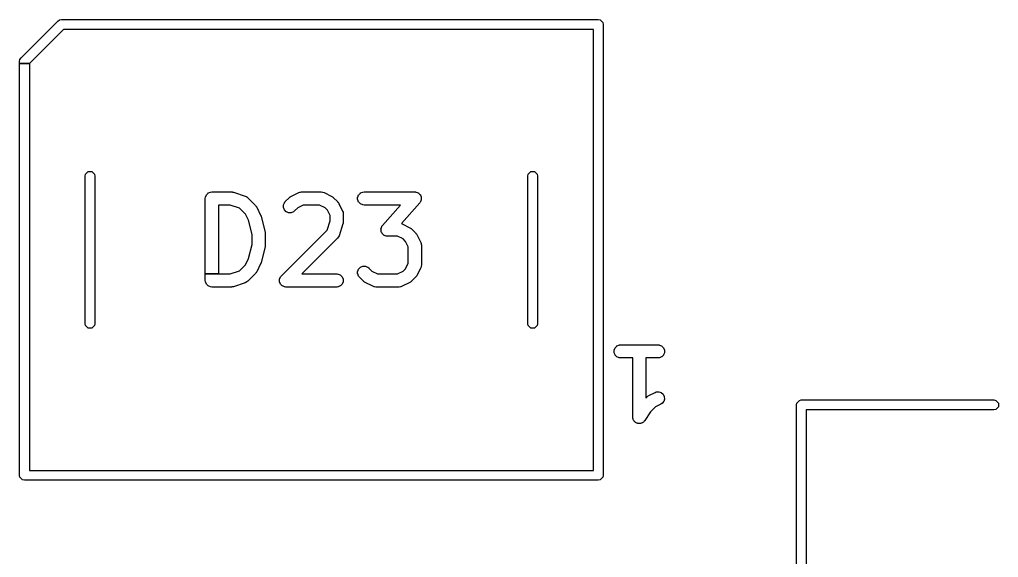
# Model space of a CAD drawing. Header units: millimetres. Extents: x 73 to 173, y -160 to -92.
# Drawn here: x 97.4 to 109.34, y -113.76 to -107.2 of the extents above; entities that cross this region are included whole.
import ezdxf

# ---------------------------------------------------------------- set-up
doc = ezdxf.new("R2010")
doc.units = ezdxf.units.MM
doc.layers.add('F.Silkscreen', color=41, linetype='CONTINUOUS', true_color=0xf2eda1)

msp = doc.modelspace()

# ---------------------------------------------------------------- linework, layer by layer
at = {"layer": 'F.Silkscreen', "linetype": 'CONTINUOUS'}
for p, q in [((97.416574, -107.671574), (97.866574, -107.221574)), ((97.866574, -107.221574), (97.886039, -107.208567)), ((97.886039, -107.208567), (97.909, -107.204)), ((97.909, -107.204), (104.459, -107.204)), ((104.459, -107.204), (104.481961, -107.208567)), ((104.481961, -107.208567), (104.514433, -107.241039)), ((97.933852, -107.324), (97.519, -107.738852)), ((104.399, -107.324), (97.933852, -107.324)), ((104.399, -112.704), (104.399, -107.324)), ((104.514433, -107.241039), (104.519, -107.264)), ((104.519, -107.264), (104.519, -112.764)), ((97.399, -107.714), (97.403567, -107.691039)), ((97.399, -107.738852), (97.399, -107.714)), ((97.403567, -107.691039), (97.416574, -107.671574)), ((97.399, -112.764), (97.399, -107.738852)), ((97.399, -107.738852), (97.519, -107.738852)), ((97.519, -107.738852), (97.399, -107.738852)), ((97.519, -107.738852), (97.519, -112.704)), ((98.199, -109.114), (98.203567, -109.091039)), ((98.199, -110.914), (98.199, -109.114)), ((98.203567, -109.091039), (98.236039, -109.058567)), ((98.236039, -109.058567), (98.281961, -109.058567)), ((98.281961, -109.058567), (98.314433, -109.091039)), ((98.314433, -109.091039), (98.319, -109.114)), ((98.319, -109.114), (98.319, -110.914)), ((103.599, -109.114), (103.603567, -109.091039)), ((103.599, -110.914), (103.599, -109.114)), ((103.603567, -109.091039), (103.636039, -109.058567)), ((103.636039, -109.058567), (103.681961, -109.058567)), ((103.681961, -109.058567), (103.714433, -109.091039)), ((103.714433, -109.091039), (103.719, -109.114)), ((103.719, -109.114), (103.719, -110.914)), ((99.664714, -109.385992), (99.664738, -109.385502)), ((99.664714, -110.305992), (99.664714, -109.385992)), ((99.664738, -109.385502), (99.666179, -109.37087)), ((99.666179, -109.37087), (99.666536, -109.369447)), ((99.666536, -109.369447), (99.677735, -109.342411)), ((99.677735, -109.342411), (99.678818, -109.340788)), ((99.678818, -109.340788), (99.69951, -109.320096)), ((99.69951, -109.320096), (99.701133, -109.319013)), ((99.701133, -109.319013), (99.728169, -109.307814)), ((99.728169, -109.307814), (99.729592, -109.307457)), ((99.729592, -109.307457), (99.744224, -109.306016)), ((99.744224, -109.306016), (99.744714, -109.305992)), ((99.744714, -109.305992), (99.982809, -109.305992)), ((99.982809, -109.305992), (99.983299, -109.306016)), ((99.983299, -109.306016), (99.990285, -109.306703)), ((99.990285, -109.306703), (99.991835, -109.306594)), ((99.991835, -109.306594), (99.993297, -109.306705)), ((99.993297, -109.306705), (99.995589, -109.307225)), ((99.995589, -109.307225), (99.997932, -109.307457)), ((99.997932, -109.307457), (99.999354, -109.307813)), ((99.999354, -109.307813), (100.000798, -109.30841)), ((100.000798, -109.30841), (100.007635, -109.309966)), ((100.007635, -109.309966), (100.008107, -109.310098)), ((100.008107, -109.310098), (100.150964, -109.357717)), ((100.150964, -109.357717), (100.151421, -109.357894)), ((100.151421, -109.357894), (100.164846, -109.363888)), ((100.164846, -109.363888), (100.166084, -109.364677)), ((100.166084, -109.364677), (100.167505, -109.36591)), ((100.167505, -109.36591), (100.169248, -109.366632)), ((100.169248, -109.366632), (100.170506, -109.367386)), ((100.170506, -109.367386), (100.181871, -109.376713)), ((100.181871, -109.376713), (100.182235, -109.377042)), ((100.182235, -109.377042), (100.277473, -109.47228)), ((100.640526, -109.424661), (100.688145, -109.377042)), ((100.688145, -109.377042), (100.688509, -109.376713)), ((100.688509, -109.376713), (100.693932, -109.372261)), ((100.693932, -109.372261), (100.694954, -109.371084)), ((100.694954, -109.371084), (100.696066, -109.37013)), ((100.696066, -109.37013), (100.698058, -109.368875)), ((100.698058, -109.368875), (100.699874, -109.367386)), ((100.699874, -109.367386), (100.70113, -109.366633)), ((100.70113, -109.366633), (100.702564, -109.366037)), ((100.702564, -109.366037), (100.70851, -109.362297)), ((100.70851, -109.362297), (100.708937, -109.362057)), ((100.708937, -109.362057), (100.804175, -109.314438)), ((100.804175, -109.314438), (100.804624, -109.31424)), ((100.804624, -109.31424), (100.818355, -109.308985)), ((100.818355, -109.308985), (100.819786, -109.308668)), ((100.819786, -109.308668), (100.821666, -109.308533)), ((100.821666, -109.308533), (100.823408, -109.307813)), ((100.823408, -109.307813), (100.82483, -109.307457)), ((100.82483, -109.307457), (100.839462, -109.306016)), ((100.839462, -109.306016), (100.839952, -109.305992)), ((100.839952, -109.305992), (101.078047, -109.305992)), ((101.078047, -109.305992), (101.078537, -109.306016)), ((101.078537, -109.306016), (101.093169, -109.307457)), ((101.093169, -109.307457), (101.094592, -109.307814)), ((101.094592, -109.307814), (101.096331, -109.308534)), ((101.096331, -109.308534), (101.09821, -109.308668)), ((101.09821, -109.308668), (101.099643, -109.308985)), ((101.099643, -109.308985), (101.113375, -109.31424)), ((101.113375, -109.31424), (101.113824, -109.314438)), ((101.113824, -109.314438), (101.209062, -109.362057)), ((101.209062, -109.362057), (101.209489, -109.362297)), ((101.209489, -109.362297), (101.21543, -109.366035)), ((101.21543, -109.366035), (101.216868, -109.366632)), ((101.216868, -109.366632), (101.218126, -109.367387)), ((101.218126, -109.367387), (101.219936, -109.368873)), ((101.219936, -109.368873), (101.221932, -109.370129)), ((101.221932, -109.370129), (101.223047, -109.371085)), ((101.223047, -109.371085), (101.22407, -109.372265)), ((101.22407, -109.372265), (101.22949, -109.376713)), ((101.22949, -109.376713), (101.229854, -109.377042)), ((101.229854, -109.377042), (101.277473, -109.424661)), ((101.523298, -109.37136), (101.523679, -109.369447)), ((101.523298, -109.400624), (101.523298, -109.37136)), ((101.523679, -109.369447), (101.534878, -109.342411)), ((101.534878, -109.342411), (101.535961, -109.340788)), ((101.535961, -109.340788), (101.556653, -109.320096)), ((101.556653, -109.320096), (101.558276, -109.319013)), ((101.558276, -109.319013), (101.585312, -109.307814)), ((101.585312, -109.307814), (101.586735, -109.307457)), ((101.586735, -109.307457), (101.601367, -109.306016)), ((101.601367, -109.306016), (101.601857, -109.305992)), ((101.601857, -109.305992), (102.220904, -109.305992)), ((102.220904, -109.305992), (102.221394, -109.306016)), ((102.221394, -109.306016), (102.228721, -109.306737)), ((102.228721, -109.306737), (102.230278, -109.306634)), ((102.230278, -109.306634), (102.232211, -109.306886)), ((102.232211, -109.306886), (102.233025, -109.307161)), ((102.233025, -109.307161), (102.236026, -109.307457)), ((102.236026, -109.307457), (102.237449, -109.307814)), ((102.237449, -109.307814), (102.24855, -109.312412)), ((102.24855, -109.312412), (102.259933, -109.316262)), ((102.259933, -109.316262), (102.261622, -109.317234)), ((102.261622, -109.317234), (102.262907, -109.318358)), ((102.262907, -109.318358), (102.264487, -109.319013)), ((102.264487, -109.319013), (102.266108, -109.320096)), ((102.266108, -109.320096), (102.274609, -109.328597)), ((102.274609, -109.328597), (102.283647, -109.336505)), ((102.283647, -109.336505), (102.284837, -109.338052)), ((102.284837, -109.338052), (102.285593, -109.339581)), ((102.285593, -109.339581), (102.2868, -109.340788)), ((102.2868, -109.340788), (102.287883, -109.342411)), ((102.287883, -109.342411), (102.292476, -109.353501)), ((102.292476, -109.353501), (102.297809, -109.364284)), ((102.297809, -109.364284), (102.298316, -109.366168)), ((102.298316, -109.366168), (102.298429, -109.367871)), ((102.298429, -109.367871), (102.299082, -109.369447)), ((102.299082, -109.369447), (102.299463, -109.37136)), ((102.299463, -109.37136), (102.299463, -109.383377)), ((102.299463, -109.383377), (102.300262, -109.395366)), ((99.969829, -109.465992), (99.824714, -109.465992)), ((99.824714, -109.465992), (99.824714, -110.305992)), ((100.082449, -109.503532), (99.969829, -109.465992)), ((100.155156, -109.576239), (100.082449, -109.503532)), ((100.277473, -109.47228), (100.277802, -109.472644)), ((100.277802, -109.472644), (100.282254, -109.478068)), ((100.282254, -109.478068), (100.283431, -109.479089)), ((100.283431, -109.479089), (100.284385, -109.480201)), ((100.284385, -109.480201), (100.285636, -109.482188)), ((100.285636, -109.482188), (100.28713, -109.484009)), ((100.28713, -109.484009), (100.287885, -109.485269)), ((100.287885, -109.485269), (100.288481, -109.486709)), ((100.288481, -109.486709), (100.292217, -109.492644)), ((100.292217, -109.492644), (100.292458, -109.493072)), ((100.292458, -109.493072), (100.340077, -109.58831)), ((100.618536, -109.466599), (100.618917, -109.464686)), ((100.618536, -109.495861), (100.618536, -109.466599)), ((100.618917, -109.497774), (100.618536, -109.495861)), ((100.618917, -109.464686), (100.630116, -109.437649)), ((100.630116, -109.524811), (100.618917, -109.497774)), ((100.630116, -109.437649), (100.63087, -109.43639)), ((100.63087, -109.43639), (100.640197, -109.425025)), ((100.640197, -109.425025), (100.640526, -109.424661)), ((100.792105, -109.499358), (100.753664, -109.537799)), ((100.858837, -109.465992), (100.792105, -109.499358)), ((101.059162, -109.465992), (100.858837, -109.465992)), ((101.125894, -109.499358), (101.059162, -109.465992)), ((101.155157, -109.528621), (101.125894, -109.499358)), ((101.277473, -109.424661), (101.277802, -109.425025)), ((101.277802, -109.425025), (101.282251, -109.430447)), ((101.282251, -109.430447), (101.28343, -109.431469)), ((101.28343, -109.431469), (101.284386, -109.432584)), ((101.284386, -109.432584), (101.285638, -109.434574)), ((101.285638, -109.434574), (101.287128, -109.436389)), ((101.287128, -109.436389), (101.287883, -109.437648)), ((101.287883, -109.437648), (101.288477, -109.439082)), ((101.288477, -109.439082), (101.292218, -109.445026)), ((101.292218, -109.445026), (101.292458, -109.445453)), ((101.292458, -109.445453), (101.340077, -109.540691)), ((101.523679, -109.402537), (101.523298, -109.400624)), ((101.534878, -109.429573), (101.523679, -109.402537)), ((101.535961, -109.431196), (101.534878, -109.429573)), ((101.556653, -109.451888), (101.535961, -109.431196)), ((101.558276, -109.452971), (101.556653, -109.451888)), ((101.585312, -109.46417), (101.558276, -109.452971)), ((101.586735, -109.464527), (101.585312, -109.46417)), ((101.601367, -109.465968), (101.586735, -109.464527)), ((101.601857, -109.465992), (101.601367, -109.465968)), ((102.044603, -109.465992), (101.601857, -109.465992)), ((101.827365, -109.714263), (102.044603, -109.465992)), ((102.28111, -109.438673), (102.058938, -109.692582)), ((102.281415, -109.438288), (102.28111, -109.438673)), ((102.285697, -109.432296), (102.281415, -109.438288)), ((102.286798, -109.431197), (102.285697, -109.432296)), ((102.287884, -109.429572), (102.286798, -109.431197)), ((102.288213, -109.428776), (102.287884, -109.429572)), ((102.289965, -109.426327), (102.288213, -109.428776)), ((102.290635, -109.42502), (102.289965, -109.426327)), ((102.294484, -109.413635), (102.290635, -109.42502)), ((102.299082, -109.402538), (102.294484, -109.413635)), ((102.299463, -109.400624), (102.299082, -109.402538)), ((102.300009, -109.3973), (102.299463, -109.398914)), ((102.299463, -109.398914), (102.299463, -109.400624)), ((102.300262, -109.395366), (102.300009, -109.3973)), ((100.193039, -109.652005), (100.155156, -109.576239)), ((100.340077, -109.58831), (100.340275, -109.588759)), ((100.340275, -109.588759), (100.340499, -109.589345)), ((100.340499, -109.589345), (100.341046, -109.590369)), ((100.341046, -109.590369), (100.343221, -109.596458)), ((100.343221, -109.596458), (100.34553, -109.60249)), ((100.34553, -109.60249), (100.345781, -109.603623)), ((100.345781, -109.603623), (100.345992, -109.604214)), ((100.345992, -109.604214), (100.346135, -109.604684)), ((100.346135, -109.604684), (100.393754, -109.79516)), ((100.631199, -109.526434), (100.630116, -109.524811)), ((100.651891, -109.547126), (100.631199, -109.526434)), ((100.653514, -109.548209), (100.651891, -109.547126)), ((100.680551, -109.559408), (100.653514, -109.548209)), ((100.682464, -109.559789), (100.680551, -109.559408)), ((100.711726, -109.559789), (100.682464, -109.559789)), ((100.713639, -109.559408), (100.711726, -109.559789)), ((100.740676, -109.548209), (100.713639, -109.559408)), ((100.741935, -109.547455), (100.740676, -109.548209)), ((100.7533, -109.538128), (100.741935, -109.547455)), ((100.753664, -109.537799), (100.7533, -109.538128)), ((101.188523, -109.595353), (101.155157, -109.528621)), ((101.188523, -109.658725), (101.188523, -109.595353)), ((101.340077, -109.540691), (101.340275, -109.54114)), ((101.340275, -109.54114), (101.34553, -109.554871)), ((101.34553, -109.554871), (101.345847, -109.556304)), ((101.345847, -109.556304), (101.34598, -109.558183)), ((101.34598, -109.558183), (101.346701, -109.559923)), ((101.346701, -109.559923), (101.347058, -109.561346)), ((101.347058, -109.561346), (101.348499, -109.575978)), ((101.348499, -109.575978), (101.348523, -109.576468)), ((101.348523, -109.576468), (101.348523, -109.671706)), ((100.236142, -109.824414), (100.193039, -109.652005)), ((101.150982, -109.771345), (101.188523, -109.658725)), ((101.344417, -109.697005), (101.296798, -109.839861)), ((101.34455, -109.696532), (101.344417, -109.697005)), ((101.346104, -109.689692), (101.34455, -109.696532)), ((101.346701, -109.688254), (101.346104, -109.689692)), ((101.347058, -109.686827), (101.346701, -109.688254)), ((101.347288, -109.684483), (101.347058, -109.686827)), ((101.347809, -109.682196), (101.347288, -109.684483)), ((101.347921, -109.680731), (101.347809, -109.682196)), ((101.348499, -109.672196), (101.34781, -109.679181)), ((101.34781, -109.679181), (101.347921, -109.680731)), ((101.348523, -109.671706), (101.348499, -109.672196)), ((101.809393, -109.750399), (101.813991, -109.739296)), ((101.813991, -109.739296), (101.817841, -109.727915)), ((101.817841, -109.727915), (101.818509, -109.72661)), ((101.818509, -109.72661), (101.820263, -109.724155)), ((101.820263, -109.724155), (101.820593, -109.72336)), ((101.820593, -109.72336), (101.821674, -109.721742)), ((101.821674, -109.721742), (101.822779, -109.720635)), ((101.822779, -109.720635), (101.827061, -109.714648)), ((101.827061, -109.714648), (101.827365, -109.714263)), ((102.058938, -109.692582), (102.065756, -109.695192)), ((102.065756, -109.695192), (102.066205, -109.69539)), ((102.066205, -109.69539), (102.161443, -109.743009)), ((102.161443, -109.743009), (102.16187, -109.743249)), ((102.16187, -109.743249), (102.167811, -109.746987)), ((100.236142, -109.947568), (100.236142, -109.824414)), ((100.393754, -109.79516), (100.393849, -109.795642)), ((100.393849, -109.795642), (100.394133, -109.797565)), ((100.394133, -109.797565), (100.394321, -109.798019)), ((100.394321, -109.798019), (100.394677, -109.799442)), ((100.394677, -109.799442), (100.395207, -109.804833)), ((100.395207, -109.804833), (100.395999, -109.810185)), ((100.395998, -109.811655), (100.395926, -109.812132)), ((100.395926, -109.812132), (100.396118, -109.814072)), ((100.395999, -109.810185), (100.395998, -109.811655)), ((100.396118, -109.814072), (100.396142, -109.814563)), ((100.396142, -109.814563), (100.396142, -109.95742)), ((100.592907, -110.329423), (101.150982, -109.771345)), ((101.28713, -109.859403), (101.277802, -109.870768)), ((101.287885, -109.858143), (101.28713, -109.859403)), ((101.288605, -109.856402), (101.287885, -109.858143)), ((101.289837, -109.854983), (101.288605, -109.856402)), ((101.290627, -109.853744), (101.289837, -109.854983)), ((101.296621, -109.840318), (101.290627, -109.853744)), ((101.296798, -109.839861), (101.296621, -109.840318)), ((101.808213, -109.757571), (101.808465, -109.755637)), ((101.809012, -109.769558), (101.808213, -109.757571)), ((101.808465, -109.755637), (101.809012, -109.754018)), ((101.809012, -109.752312), (101.809393, -109.750399)), ((101.809012, -109.754018), (101.809012, -109.752312)), ((101.809012, -109.781576), (101.809012, -109.769558)), ((101.809392, -109.783488), (101.809012, -109.781576)), ((101.810044, -109.785065), (101.809392, -109.783488)), ((101.810159, -109.78677), (101.810044, -109.785065)), ((101.810666, -109.788652), (101.810159, -109.78677)), ((101.815994, -109.799428), (101.810666, -109.788652)), ((101.820592, -109.810526), (101.815994, -109.799428)), ((101.821675, -109.812148), (101.820592, -109.810526)), ((101.82288, -109.813353), (101.821675, -109.812148)), ((101.823638, -109.814885), (101.82288, -109.813353)), ((101.824828, -109.816431), (101.823638, -109.814885)), ((101.833864, -109.824337), (101.824828, -109.816431)), ((101.842367, -109.83284), (101.833864, -109.824337)), ((101.843989, -109.833923), (101.842367, -109.83284)), ((101.845564, -109.834575), (101.843989, -109.833923)), ((101.846852, -109.835702), (101.845564, -109.834575)), ((101.848542, -109.836675), (101.846852, -109.835702)), ((101.859931, -109.840526), (101.848542, -109.836675)), ((101.871025, -109.845122), (101.859931, -109.840526)), ((101.87245, -109.845479), (101.871025, -109.845122)), ((101.875449, -109.845773), (101.87245, -109.845479)), ((101.876262, -109.846049), (101.875449, -109.845773)), ((101.8782, -109.846302), (101.876262, -109.846049)), ((101.879753, -109.846197), (101.8782, -109.846302)), ((101.88708, -109.84692), (101.879753, -109.846197)), ((101.887571, -109.846944), (101.88708, -109.84692)), ((102.011543, -109.846944), (101.887571, -109.846944)), ((102.078275, -109.88031), (102.011543, -109.846944)), ((102.167811, -109.746987), (102.169249, -109.747584)), ((102.169249, -109.747584), (102.170507, -109.748339)), ((102.170507, -109.748339), (102.172317, -109.749825)), ((102.172317, -109.749825), (102.174313, -109.751081)), ((102.174313, -109.751081), (102.175428, -109.752037)), ((102.175428, -109.752037), (102.176451, -109.753217)), ((102.176451, -109.753217), (102.181871, -109.757665)), ((102.181871, -109.757665), (102.182235, -109.757994)), ((102.182235, -109.757994), (102.229854, -109.805613)), ((102.229854, -109.805613), (102.230183, -109.805977)), ((102.230183, -109.805977), (102.234632, -109.811399)), ((102.234632, -109.811399), (102.235811, -109.812421)), ((102.235811, -109.812421), (102.236767, -109.813536)), ((102.236767, -109.813536), (102.238019, -109.815526)), ((102.238019, -109.815526), (102.239509, -109.817341)), ((102.239509, -109.817341), (102.240264, -109.8186)), ((102.240264, -109.8186), (102.240858, -109.820034)), ((102.240858, -109.820034), (102.244599, -109.825978)), ((102.244599, -109.825978), (102.244839, -109.826405)), ((102.244839, -109.826405), (102.292458, -109.921643)), ((100.193039, -110.119976), (100.236142, -109.947568)), ((100.393754, -109.976823), (100.346135, -110.167299)), ((100.393849, -109.976341), (100.393754, -109.976823)), ((100.394133, -109.974416), (100.393849, -109.976341)), ((100.39432, -109.973966), (100.394133, -109.974416)), ((100.394677, -109.972541), (100.39432, -109.973966)), ((100.395207, -109.967148), (100.394677, -109.972541)), ((100.395999, -109.961798), (100.395207, -109.967148)), ((100.396118, -109.957911), (100.395926, -109.95985)), ((100.395926, -109.95985), (100.395998, -109.960329)), ((100.395998, -109.960329), (100.395999, -109.961798)), ((100.396142, -109.95742), (100.396118, -109.957911)), ((101.277473, -109.871132), (100.842614, -110.305992)), ((101.277802, -109.870768), (101.277473, -109.871132)), ((102.107538, -109.909573), (102.078275, -109.88031)), ((102.140904, -109.976305), (102.107538, -109.909573)), ((102.140904, -110.176629), (102.140904, -109.976305)), ((102.292458, -109.921643), (102.292656, -109.922092)), ((102.292656, -109.922092), (102.297911, -109.935823)), ((102.297911, -109.935823), (102.298228, -109.937256)), ((102.298228, -109.937256), (102.298361, -109.939135)), ((102.298361, -109.939135), (102.299082, -109.940875)), ((102.299082, -109.940875), (102.299439, -109.942298)), ((102.299439, -109.942298), (102.30088, -109.95693)), ((102.30088, -109.95693), (102.300904, -109.95742)), ((102.300904, -109.95742), (102.300904, -110.195515)), ((100.082448, -110.268451), (100.155156, -110.195743)), ((100.155156, -110.195743), (100.193039, -110.119976)), ((100.340077, -110.183673), (100.292458, -110.278911)), ((100.340275, -110.183222), (100.340077, -110.183673)), ((100.340498, -110.182637), (100.340275, -110.183222)), ((100.341046, -110.181614), (100.340498, -110.182637)), ((100.343216, -110.175538), (100.341046, -110.181614)), ((100.34553, -110.169494), (100.343216, -110.175538)), ((100.34578, -110.168361), (100.34553, -110.169494)), ((100.345992, -110.16777), (100.34578, -110.168361)), ((100.346135, -110.167299), (100.345992, -110.16777)), ((101.558277, -110.223773), (101.585313, -110.212575)), ((101.585313, -110.212575), (101.587226, -110.212194)), ((101.587226, -110.212194), (101.616489, -110.212194)), ((101.616489, -110.212194), (101.618402, -110.212575)), ((101.618402, -110.212575), (101.645438, -110.223774)), ((102.107536, -110.243364), (102.140904, -110.176629)), ((102.297911, -110.217112), (102.292656, -110.230843)), ((102.298228, -110.215679), (102.297911, -110.217112)), ((102.298361, -110.213799), (102.298228, -110.215679)), ((102.299082, -110.212061), (102.298361, -110.213799)), ((102.299439, -110.210637), (102.299082, -110.212061)), ((102.30088, -110.196005), (102.299439, -110.210637)), ((102.300904, -110.195515), (102.30088, -110.196005)), ((99.664714, -110.385992), (99.664714, -110.305992)), ((99.664714, -110.305992), (99.824714, -110.305992)), ((99.824714, -110.305992), (99.664714, -110.305992)), ((99.824714, -110.305992), (99.969829, -110.305992)), ((99.969829, -110.305992), (100.082448, -110.268451)), ((100.277474, -110.299702), (100.182235, -110.394942)), ((100.277803, -110.299338), (100.277474, -110.299702)), ((100.28225, -110.293917), (100.277803, -110.299338)), ((100.283428, -110.292897), (100.28225, -110.293917)), ((100.284386, -110.29178), (100.283428, -110.292897)), ((100.285637, -110.289789), (100.284386, -110.29178)), ((100.287129, -110.287974), (100.285637, -110.289789)), ((100.287885, -110.286712), (100.287129, -110.287974)), ((100.288478, -110.285276), (100.287885, -110.286712)), ((100.292217, -110.279339), (100.288478, -110.285276)), ((100.292458, -110.278911), (100.292217, -110.279339)), ((100.571298, -110.369447), (100.582497, -110.342411)), ((100.582497, -110.342411), (100.583251, -110.341152)), ((100.583251, -110.341152), (100.592578, -110.329787)), ((100.592578, -110.329787), (100.592907, -110.329423)), ((100.842614, -110.305992), (101.268523, -110.305992)), ((101.268523, -110.305992), (101.269013, -110.306016)), ((101.269013, -110.306016), (101.283645, -110.307457)), ((101.283645, -110.307457), (101.285068, -110.307814)), ((101.285068, -110.307814), (101.312104, -110.319013)), ((101.312104, -110.319013), (101.313727, -110.320096)), ((101.313727, -110.320096), (101.334419, -110.340788)), ((101.334419, -110.340788), (101.335502, -110.342411)), ((101.335502, -110.342411), (101.346701, -110.369447)), ((101.523298, -110.276121), (101.523679, -110.274208)), ((101.523298, -110.305384), (101.523298, -110.276121)), ((101.523679, -110.307297), (101.523298, -110.305384)), ((101.523679, -110.274208), (101.534878, -110.247172)), ((101.534877, -110.334333), (101.523679, -110.307297)), ((101.535631, -110.335592), (101.534877, -110.334333)), ((101.534878, -110.247172), (101.535961, -110.245549)), ((101.544958, -110.346957), (101.535631, -110.335592)), ((101.535961, -110.245549), (101.556654, -110.224856)), ((101.556654, -110.224856), (101.558277, -110.223773)), ((101.645438, -110.223774), (101.646697, -110.224528)), ((101.646697, -110.224528), (101.658063, -110.233856)), ((101.658063, -110.233856), (101.658427, -110.234186)), ((101.658427, -110.234186), (101.696865, -110.272625)), ((101.696865, -110.272625), (101.763599, -110.305992)), ((101.763599, -110.305992), (102.011543, -110.305992)), ((102.011543, -110.305992), (102.078275, -110.272625)), ((102.078275, -110.272625), (102.107536, -110.243364)), ((102.234631, -110.341536), (102.230183, -110.346958)), ((102.235809, -110.340516), (102.234631, -110.341536)), ((102.236767, -110.339399), (102.235809, -110.340516)), ((102.238018, -110.337408), (102.236767, -110.339399)), ((102.23951, -110.335593), (102.238018, -110.337408)), ((102.240266, -110.334331), (102.23951, -110.335593)), ((102.240859, -110.332895), (102.240266, -110.334331)), ((102.244598, -110.326958), (102.240859, -110.332895)), ((102.244839, -110.32653), (102.244598, -110.326958)), ((102.292458, -110.231292), (102.244839, -110.32653)), ((102.292656, -110.230843), (102.292458, -110.231292)), ((99.664738, -110.386482), (99.664714, -110.385992)), ((99.666179, -110.401114), (99.664738, -110.386482)), ((99.666536, -110.402537), (99.666179, -110.401114)), ((99.677735, -110.429573), (99.666536, -110.402537)), ((99.678818, -110.431196), (99.677735, -110.429573)), ((99.69951, -110.451888), (99.678818, -110.431196)), ((99.701133, -110.452971), (99.69951, -110.451888)), ((99.728169, -110.46417), (99.701133, -110.452971)), ((100.008107, -110.461886), (100.007634, -110.462019)), ((100.150964, -110.414267), (100.008107, -110.461886)), ((100.151421, -110.41409), (100.150964, -110.414267)), ((100.164846, -110.408096), (100.151421, -110.41409)), ((100.166085, -110.407306), (100.164846, -110.408096)), ((100.167505, -110.406073), (100.166085, -110.407306)), ((100.169246, -110.405353), (100.167505, -110.406073)), ((100.170506, -110.404598), (100.169246, -110.405353)), ((100.181871, -110.395271), (100.170506, -110.404598)), ((100.182235, -110.394942), (100.181871, -110.395271)), ((100.570917, -110.37136), (100.571298, -110.369447)), ((100.570917, -110.400624), (100.570917, -110.37136)), ((100.571298, -110.402537), (100.570917, -110.400624)), ((100.582497, -110.429573), (100.571298, -110.402537)), ((100.58358, -110.431196), (100.582497, -110.429573)), ((100.604272, -110.451888), (100.58358, -110.431196)), ((100.605895, -110.452971), (100.604272, -110.451888)), ((100.632931, -110.46417), (100.605895, -110.452971)), ((101.312104, -110.452971), (101.285068, -110.46417)), ((101.313727, -110.451888), (101.312104, -110.452971)), ((101.334419, -110.431196), (101.313727, -110.451888)), ((101.335502, -110.429573), (101.334419, -110.431196)), ((101.346701, -110.402537), (101.335502, -110.429573)), ((101.346701, -110.369447), (101.347082, -110.37136)), ((101.347082, -110.400624), (101.346701, -110.402537)), ((101.347082, -110.37136), (101.347082, -110.400624)), ((101.545287, -110.34732), (101.544958, -110.346957)), ((101.592906, -110.39494), (101.545287, -110.34732)), ((101.59327, -110.39527), (101.592906, -110.39494)), ((101.598692, -110.399719), (101.59327, -110.39527)), ((101.599715, -110.400899), (101.598692, -110.399719)), ((101.600828, -110.401854), (101.599715, -110.400899)), ((101.60282, -110.403108), (101.600828, -110.401854)), ((101.604636, -110.404598), (101.60282, -110.403108)), ((101.605894, -110.405352), (101.604636, -110.404598)), ((101.607328, -110.405946), (101.605894, -110.405352)), ((101.613272, -110.409687), (101.607328, -110.405946)), ((101.613699, -110.409927), (101.613272, -110.409687)), ((101.708937, -110.457546), (101.613699, -110.409927)), ((101.709386, -110.457744), (101.708937, -110.457546)), ((101.723117, -110.462999), (101.709386, -110.457744)), ((102.065756, -110.457744), (102.052024, -110.462999)), ((102.066205, -110.457546), (102.065756, -110.457744)), ((102.161443, -110.409927), (102.066205, -110.457546)), ((102.161871, -110.409686), (102.161443, -110.409927)), ((102.167807, -110.405948), (102.161871, -110.409686)), ((102.169247, -110.405353), (102.167807, -110.405948)), ((102.170507, -110.404597), (102.169247, -110.405353)), ((102.172317, -110.40311), (102.170507, -110.404597)), ((102.174313, -110.401855), (102.172317, -110.40311)), ((102.175428, -110.400898), (102.174313, -110.401855)), ((102.176449, -110.399719), (102.175428, -110.400898)), ((102.181872, -110.39527), (102.176449, -110.399719)), ((102.182236, -110.39494), (102.181872, -110.39527)), ((102.229854, -110.347321), (102.182236, -110.39494)), ((102.230183, -110.346958), (102.229854, -110.347321)), ((99.729592, -110.464527), (99.728169, -110.46417)), ((99.744224, -110.465968), (99.729592, -110.464527)), ((99.744714, -110.465992), (99.744224, -110.465968)), ((99.982809, -110.465992), (99.744714, -110.465992)), ((99.9833, -110.465968), (99.982809, -110.465992)), ((99.990284, -110.465279), (99.9833, -110.465968)), ((99.991833, -110.46539), (99.990284, -110.465279)), ((99.993298, -110.465278), (99.991833, -110.46539)), ((99.995585, -110.464757), (99.993298, -110.465278)), ((99.99793, -110.464527), (99.995585, -110.464757)), ((99.999356, -110.46417), (99.99793, -110.464527)), ((100.000794, -110.463573), (99.999356, -110.46417)), ((100.007634, -110.462019), (100.000794, -110.463573)), ((100.634354, -110.464527), (100.632931, -110.46417)), ((100.648986, -110.465968), (100.634354, -110.464527)), ((100.649476, -110.465992), (100.648986, -110.465968)), ((101.268523, -110.465992), (100.649476, -110.465992)), ((101.269013, -110.465968), (101.268523, -110.465992)), ((101.283645, -110.464527), (101.269013, -110.465968)), ((101.285068, -110.46417), (101.283645, -110.464527)), ((101.72455, -110.463316), (101.723117, -110.462999)), ((101.726429, -110.463449), (101.72455, -110.463316)), ((101.728169, -110.46417), (101.726429, -110.463449)), ((101.729592, -110.464527), (101.728169, -110.46417)), ((101.744224, -110.465968), (101.729592, -110.464527)), ((101.744714, -110.465992), (101.744224, -110.465968)), ((102.030428, -110.465992), (101.744714, -110.465992)), ((102.030918, -110.465968), (102.030428, -110.465992)), ((102.04555, -110.464527), (102.030918, -110.465968)), ((102.046975, -110.46417), (102.04555, -110.464527)), ((102.048712, -110.463449), (102.046975, -110.46417)), ((102.05059, -110.463317), (102.048712, -110.463449)), ((102.052024, -110.462999), (102.05059, -110.463317)), ((98.203567, -110.936961), (98.199, -110.914)), ((98.236039, -110.969433), (98.203567, -110.936961)), ((98.314433, -110.936961), (98.281961, -110.969433)), ((98.319, -110.914), (98.314433, -110.936961)), ((103.603567, -110.936961), (103.599, -110.914)), ((103.636039, -110.969433), (103.603567, -110.936961)), ((103.714433, -110.936961), (103.681961, -110.969433)), ((103.719, -110.914), (103.714433, -110.936961)), ((98.281961, -110.969433), (98.236039, -110.969433)), ((103.681961, -110.969433), (103.636039, -110.969433)), ((104.686847, -111.184725), (104.713883, -111.173526)), ((104.713883, -111.173526), (104.715306, -111.173169)), ((104.715306, -111.173169), (104.729938, -111.171728)), ((104.729938, -111.171728), (104.730428, -111.171704)), ((104.730428, -111.171704), (105.187571, -111.171704)), ((105.187571, -111.171704), (105.188061, -111.171728)), ((105.188061, -111.171728), (105.202693, -111.173169)), ((105.202693, -111.173169), (105.204116, -111.173526)), ((105.204116, -111.173526), (105.231152, -111.184725)), ((104.651869, -111.237072), (104.65225, -111.235159)), ((104.651869, -111.266336), (104.651869, -111.237072)), ((104.65225, -111.268249), (104.651869, -111.266336)), ((104.65225, -111.235159), (104.663449, -111.208123)), ((104.663449, -111.295285), (104.65225, -111.268249)), ((104.663449, -111.208123), (104.664532, -111.2065)), ((104.664532, -111.296908), (104.663449, -111.295285)), ((104.664532, -111.2065), (104.685224, -111.185808)), ((104.685224, -111.3176), (104.664532, -111.296908)), ((104.685224, -111.185808), (104.686847, -111.184725)), ((105.231152, -111.184725), (105.232775, -111.185808)), ((105.232775, -111.185808), (105.253467, -111.2065)), ((105.253467, -111.296908), (105.232775, -111.3176)), ((105.253467, -111.2065), (105.25455, -111.208123)), ((105.25455, -111.295285), (105.253467, -111.296908)), ((105.25455, -111.208123), (105.265749, -111.235159)), ((105.265749, -111.268249), (105.25455, -111.295285)), ((105.265749, -111.235159), (105.26613, -111.237072)), ((105.26613, -111.266336), (105.265749, -111.268249)), ((105.26613, -111.237072), (105.26613, -111.266336)), ((104.686847, -111.318683), (104.685224, -111.3176)), ((104.713883, -111.329882), (104.686847, -111.318683)), ((104.715306, -111.330239), (104.713883, -111.329882)), ((104.729938, -111.33168), (104.715306, -111.330239)), ((104.730428, -111.331704), (104.729938, -111.33168)), ((104.878999, -111.331704), (104.730428, -111.331704)), ((104.878999, -112.051704), (104.878999, -111.331704)), ((105.187571, -111.331704), (105.038999, -111.331704)), ((105.038999, -111.331704), (105.038999, -111.820471)), ((105.188061, -111.33168), (105.187571, -111.331704)), ((105.202693, -111.330239), (105.188061, -111.33168)), ((105.204116, -111.329882), (105.202693, -111.330239)), ((105.231152, -111.318683), (105.204116, -111.329882)), ((105.232775, -111.3176), (105.231152, -111.318683)), ((105.075603, -111.789674), (105.151794, -111.751579)), ((105.151794, -111.751579), (105.152243, -111.751381)), ((105.152243, -111.751381), (105.165975, -111.746126)), ((105.165975, -111.746126), (105.167408, -111.745809)), ((105.167408, -111.745809), (105.196598, -111.743735)), ((105.196598, -111.743735), (105.198533, -111.743979)), ((105.198533, -111.743979), (105.226294, -111.753233)), ((105.226294, -111.753233), (105.227989, -111.754199)), ((105.227989, -111.754199), (105.250097, -111.773372)), ((105.250097, -111.773372), (105.251293, -111.774913)), ((105.251293, -111.774913), (105.26438, -111.801088)), ((105.038999, -111.820471), (105.054811, -111.804659)), ((105.054811, -111.804659), (105.055175, -111.80433)), ((105.055175, -111.80433), (105.060598, -111.799878)), ((105.060598, -111.799878), (105.06162, -111.798701)), ((105.06162, -111.798701), (105.062732, -111.797747)), ((105.062732, -111.797747), (105.064724, -111.796492)), ((105.064724, -111.796492), (105.06654, -111.795003)), ((105.06654, -111.795003), (105.067796, -111.79425)), ((105.067796, -111.79425), (105.06923, -111.793654)), ((105.06923, -111.793654), (105.075176, -111.789914)), ((105.075176, -111.789914), (105.075603, -111.789674)), ((105.223348, -111.894687), (105.15877, -111.926975)), ((105.223775, -111.894447), (105.223348, -111.894687)), ((105.236218, -111.886615), (105.223775, -111.894447)), ((105.237332, -111.885659), (105.236218, -111.886615)), ((105.256505, -111.863551), (105.237332, -111.885659)), ((105.257471, -111.861856), (105.256505, -111.863551)), ((105.266725, -111.834095), (105.257471, -111.861856)), ((105.26438, -111.801088), (105.264895, -111.80297)), ((105.264895, -111.80297), (105.266969, -111.83216)), ((105.266969, -111.83216), (105.266725, -111.834095)), ((106.8754, -111.904), (106.879967, -111.881039)), ((106.879967, -111.881039), (106.912439, -111.848567)), ((106.912439, -111.848567), (106.9354, -111.844)), ((106.9354, -111.844), (109.2854, -111.844)), ((109.2854, -111.844), (109.308361, -111.848567)), ((109.308361, -111.848567), (109.340833, -111.881039)), ((109.340833, -111.881039), (109.340833, -111.926961)), ((105.097356, -111.988388), (105.025563, -112.09608)), ((105.15877, -111.926975), (105.097356, -111.988388)), ((106.8754, -117.659563), (106.8754, -111.904)), ((109.2854, -111.964), (106.9954, -111.964)), ((106.9954, -111.964), (106.9954, -117.63471)), ((109.308361, -111.959433), (109.2854, -111.964)), ((109.340833, -111.926961), (109.308361, -111.959433)), ((104.879022, -112.052183), (104.878999, -112.051704)), ((104.879027, -112.052235), (104.879022, -112.052183)), ((104.879094, -112.052228), (104.879027, -112.052235)), ((104.879038, -112.052347), (104.879094, -112.052341)), ((104.880464, -112.066826), (104.879038, -112.052347)), ((104.879094, -112.052341), (104.879094, -112.052228)), ((104.88082, -112.068249), (104.880464, -112.066826)), ((104.883474, -112.074658), (104.88082, -112.068249)), ((104.884835, -112.081458), (104.883474, -112.074658)), ((104.885583, -112.083259), (104.884835, -112.081458)), ((104.889397, -112.088955), (104.885583, -112.083259)), ((104.89202, -112.095286), (104.889397, -112.088955)), ((104.893103, -112.096908), (104.89202, -112.095286)), ((104.89801, -112.101815), (104.893103, -112.096908)), ((104.901867, -112.107574), (104.89801, -112.101815)), ((104.903247, -112.108952), (104.901867, -112.107574)), ((104.908947, -112.112752), (104.903247, -112.108952)), ((104.913795, -112.1176), (104.908947, -112.112752)), ((104.915418, -112.118684), (104.913795, -112.1176)), ((104.921826, -112.121337), (104.915418, -112.118684)), ((104.927596, -112.125185), (104.921826, -112.121337)), ((104.9294, -112.12593), (104.927596, -112.125185)), ((104.936124, -112.12726), (104.9294, -112.12593)), ((104.942454, -112.129882), (104.936124, -112.12726)), ((104.944367, -112.130263), (104.942454, -112.129882)), ((104.951303, -112.130263), (104.944367, -112.130263)), ((104.958107, -112.131609), (104.951303, -112.130263)), ((104.960058, -112.131607), (104.958107, -112.131609)), ((104.966778, -112.130263), (104.960058, -112.131607)), ((104.973631, -112.130263), (104.966778, -112.130263)), ((104.975545, -112.129882), (104.973631, -112.130263)), ((104.981951, -112.127227), (104.975545, -112.129882)), ((104.988752, -112.125868), (104.981951, -112.127227)), ((104.990554, -112.125119), (104.988752, -112.125868)), ((104.996243, -112.121308), (104.990554, -112.125119)), ((105.00258, -112.118684), (104.996243, -112.121308)), ((105.004203, -112.117599), (105.00258, -112.118684)), ((105.009104, -112.112696), (105.004203, -112.117599)), ((105.014869, -112.108837), (105.009104, -112.112696)), ((105.015955, -112.10785), (105.014869, -112.108837)), ((105.025175, -112.096591), (105.015955, -112.10785)), ((105.02515, -112.096501), (105.025121, -112.096546)), ((105.025121, -112.096546), (105.025175, -112.096591)), ((105.025209, -112.09655), (105.02515, -112.096501)), ((105.025244, -112.096508), (105.025209, -112.09655)), ((105.025563, -112.09608), (105.025244, -112.096508)), ((97.519, -112.704), (104.399, -112.704)), ((97.403567, -112.786961), (97.399, -112.764)), ((97.436039, -112.819433), (97.403567, -112.786961)), ((97.459, -112.824), (97.436039, -112.819433)), ((104.459, -112.824), (97.459, -112.824)), ((104.481961, -112.819433), (104.459, -112.824)), ((104.514433, -112.786961), (104.481961, -112.819433)), ((104.519, -112.764), (104.514433, -112.786961))]:
    msp.add_line(p, q, dxfattribs=at)

doc.saveas('drawing.dxf')
